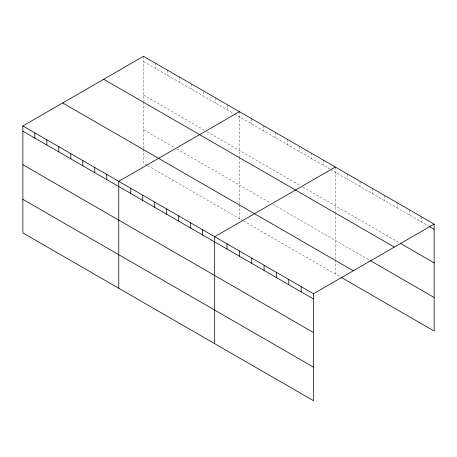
<?xml version="1.0" encoding="UTF-8"?>
<svg xmlns="http://www.w3.org/2000/svg" width="457" height="457" viewBox="0 0 457 457"><rect width="100%" height="100%" fill="white"/><g stroke="black" fill="none" stroke-linecap="round" stroke-linejoin="round"><path stroke-width="0.34" stroke-dasharray="2.29 1.71" d="M143.509 61.506L234.024 113.764M234.624 114.113L329.937 169.141M330.537 169.484L428.592 226.095M143.509 95.079L204.65 130.382M207.05 131.765L300.563 185.753M302.962 187.136L399.561 242.913M143.509 129.668L174.677 147.668M177.076 149.051L270.59 203.039M272.989 204.428L369.302 260.033M147.103 165.32L143.509 163.246L143.509 149.256M147.702 165.668L243.015 220.697M243.615 221.039L340.271 276.845M421.8 216.966L421.8 222.176M409.443 209.832L409.443 215.041M397.093 202.702L397.093 207.912M384.743 195.567L384.743 200.777M372.386 188.438L372.386 193.648M360.036 181.309L360.036 186.519M347.686 174.174L347.686 179.384M335.329 167.045L335.329 212.179M335.329 212.888L335.329 259.302M335.329 260.004L335.329 273.994M323.345 160.121L323.345 165.331M311.354 153.198L311.354 158.408M299.364 146.28L299.364 151.49M287.373 139.356L287.373 144.566M275.388 132.433L275.388 137.643M263.398 125.515L263.398 130.725M251.407 118.592L251.407 123.801M239.417 111.668L239.417 156.808M239.417 157.511L239.417 203.931M239.417 204.627L239.417 218.617M227.432 104.744L227.432 109.96M215.441 97.827L215.441 103.036M203.451 91.554L203.451 96.113M191.466 83.979L191.466 89.189M179.475 77.062L179.475 82.271M167.485 70.138L167.485 75.348M155.494 63.215L155.494 68.424M143.509 56.297L143.509 101.431M143.509 102.14L143.509 148.554"/><path stroke-width="0.69" d="M313.491 332.542L313.491 293.754L22.85 125.955L22.85 232.904L313.491 400.703L313.491 332.542L22.85 164.737M340.888 277.199L434.15 331.045L434.15 224.096L143.509 56.297L22.85 125.955M239.417 111.668L118.763 181.332L118.763 288.281M335.329 167.045L214.676 236.703L214.676 343.653M313.491 293.754L434.15 224.096M429.209 226.455L434.15 229.305M400.183 243.267L434.15 262.878M103.688 79.284L394.334 247.083M370.536 260.741L434.15 297.473M62.666 102.968L353.312 270.767M22.85 131.165L313.491 298.969M22.85 199.332L313.491 367.131M301.14 286.625L301.14 291.834M288.79 279.495L288.79 284.705M276.434 272.361L276.434 277.57M264.083 265.231L264.083 270.441M251.733 258.096L251.733 263.306M239.377 250.967L239.377 256.177M227.026 243.838L227.026 249.048M202.685 229.78L202.685 234.995M190.695 222.862L190.695 228.072M178.71 215.938L178.71 221.148M166.719 209.015L166.719 214.224M154.729 202.097L154.729 207.307M142.738 195.173L142.738 200.383M130.753 188.25L130.753 193.46M106.772 174.408L106.772 179.618M94.782 167.485L94.782 172.695M82.797 160.567L82.797 165.777M70.806 153.643L70.806 158.853M58.816 146.72L58.816 151.93M46.825 139.796L46.825 145.012M34.841 132.878L34.841 138.088"/></g></svg>
